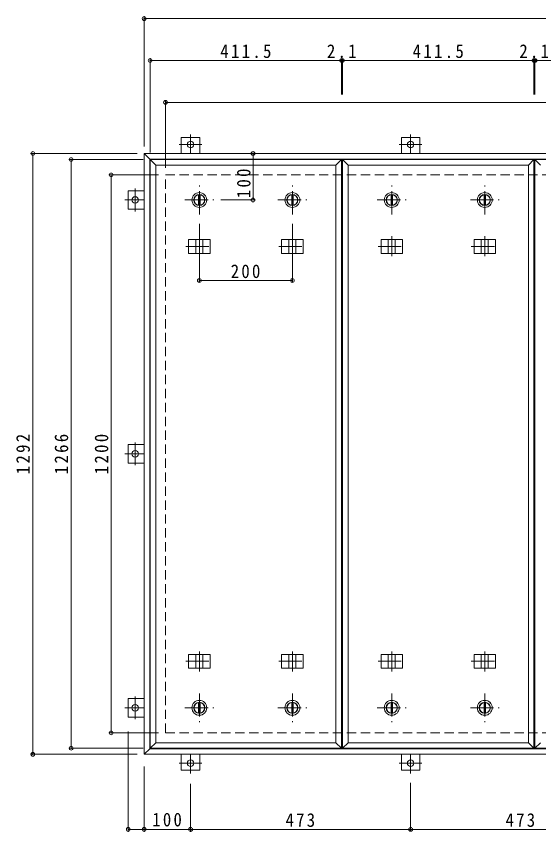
# Model space of a CAD drawing. Units: millimetres at full size, sheet at 1:10. Extents: x -2570 to 2484, y -1962 to 1502.
# Drawn here: x -2403 to -1280, y -282 to 1471 of the extents above; entities that cross this region are included whole.
import ezdxf

# ---------------------------------------------------------------- set-up
doc = ezdxf.new("R2010")
doc.units = ezdxf.units.MM
doc.header["$LTSCALE"] = 10
doc.header["$PDMODE"] = 32
doc.header["$PDSIZE"] = 8
doc.linetypes.add('CHAIN1', pattern=[8, 5, -1, 1, -1])
doc.linetypes.add('DASHED2', pattern=[3, 2, -1])
for name, color, linetype, lineweight in [('0-1_躯体', 2, 'DASHED2', 9), ('0-2_仕上', 4, 'Continuous', 9), ('0-3_建具', 4, 'Continuous', 9), ('0-C', 2, 'Continuous', 9), ('0-E', 3, 'Continuous', 9), ('0-F', 7, 'Continuous', 9)]:
    doc.layers.add(name, color=color, linetype=linetype, lineweight=lineweight)
doc.styles.add('ＭＳ ゴシック', font='')
doc.styles.get('ＭＳ ゴシック').set_extended_font_data('MS Gothic')

msp = doc.modelspace()

# ---------------------------------------------------------------- linework, layer by layer
at = {"layer": '0-1_躯体'}
for p, q in [((-2082.1, 1130.07), (-82.1, 1130.07)), ((-2082.1, -69.93), (-2082.1, 1130.07)), ((-82.1, -69.93), (-2082.1, -69.93))]:
    msp.add_line(p, q, dxfattribs=at)
at = {"layer": '0-2_仕上'}
for p, q in [((-2115.1, 1163.07), (-2115.1, -102.93)), ((-1703.6, 1163.07), (-1703.6, -102.93)), ((-1701.48, 1163.07), (-1701.48, -102.93)), ((-1289.98, 1163.07), (-1289.98, -102.93)), ((-1287.85, 1163.07), (-1287.85, -102.93)), ((-2103.1, 1151.07), (-2103.1, -90.93)), ((-1715.6, 1151.07), (-1715.6, -90.93)), ((-1689.48, 1151.07), (-1689.48, -90.93)), ((-1301.98, 1151.07), (-1301.98, -90.93))]:
    msp.add_line(p, q, dxfattribs=at)
for points in [[(-2103.1, 1151.07), (-2115.1, 1163.07), (-1703.6, 1163.07)], [(-2103.1, 1151.07), (-1715.6, 1151.07), (-1703.6, 1163.07)], [(-1689.48, 1151.07), (-1701.48, 1163.07), (-1289.98, 1163.07)], [(-1689.48, 1151.07), (-1301.98, 1151.07), (-1289.98, 1163.07)], [(-1275.85, 1151.07), (-1287.85, 1163.07), (-876.35, 1163.07)], [(-2103.1, -90.93), (-2115.1, -102.93), (-1703.6, -102.93)], [(-2103.1, -90.93), (-1715.6, -90.93), (-1703.6, -102.93)], [(-1689.48, -90.93), (-1701.48, -102.93), (-1289.98, -102.93)], [(-1689.48, -90.93), (-1301.98, -90.93), (-1289.98, -102.93)], [(-1275.85, -90.93), (-1287.85, -102.93), (-876.35, -102.93)]]:
    msp.add_lwpolyline(points, dxfattribs=at)
at = {"layer": '0-3_建具', "color": 2}
for p, q in [((-2128.1, 1176.07), (-2116.1, 1164.07)), ((-2128.1, 1176.07), (-36.1, 1176.07)), ((-2128.1, -115.93), (-2128.1, 1176.07)), ((-2116.1, 1164.07), (-48.1, 1164.07)), ((-2116.1, -103.93), (-2116.1, 1164.07)), ((-2116.1, -103.93), (-2128.1, -115.93)), ((-48.1, -103.93), (-2116.1, -103.93)), ((-36.1, -115.93), (-2128.1, -115.93))]:
    msp.add_line(p, q, dxfattribs=at)
at = {"layer": '0-3_建具'}
for p, q in [((-2032.44, 991.07), (-2032.44, 961.07)), ((-2032.44, 991.07), (-1986.26, 991.07)), ((-2016.85, 991.07), (-2016.85, 961.07)), ((-2001.85, 991.07), (-2001.85, 961.07)), ((-1986.26, 991.07), (-1986.26, 961.07)), ((-1832.44, 991.07), (-1832.44, 961.07)), ((-1832.44, 991.07), (-1786.26, 991.07)), ((-1816.85, 991.07), (-1816.85, 961.07)), ((-1801.85, 991.07), (-1801.85, 961.07)), ((-1786.26, 991.07), (-1786.26, 961.07)), ((-1618.82, 991.07), (-1618.82, 961.07)), ((-1618.82, 991.07), (-1572.64, 991.07)), ((-1603.23, 991.07), (-1603.23, 961.07)), ((-1588.23, 991.07), (-1588.23, 961.07)), ((-1572.64, 991.07), (-1572.64, 961.07)), ((-1418.82, 991.07), (-1418.82, 961.07)), ((-1418.82, 991.07), (-1372.64, 991.07)), ((-1403.23, 991.07), (-1403.23, 961.07)), ((-1388.23, 991.07), (-1388.23, 961.07)), ((-1372.64, 991.07), (-1372.64, 961.07)), ((-2032.44, 961.07), (-1986.26, 961.07)), ((-1832.44, 961.07), (-1786.26, 961.07)), ((-1618.82, 961.07), (-1572.64, 961.07)), ((-1418.82, 961.07), (-1372.64, 961.07)), ((-2032.44, 69.07), (-2032.44, 99.07)), ((-2032.44, 99.07), (-1986.26, 99.07)), ((-2016.85, 69.07), (-2016.85, 99.07)), ((-2001.85, 69.07), (-2001.85, 99.07)), ((-1986.26, 69.07), (-1986.26, 99.07)), ((-1832.44, 69.07), (-1832.44, 99.07)), ((-1832.44, 99.07), (-1786.26, 99.07)), ((-1816.85, 69.07), (-1816.85, 99.07)), ((-1801.85, 69.07), (-1801.85, 99.07)), ((-1786.26, 69.07), (-1786.26, 99.07)), ((-1618.82, 69.07), (-1618.82, 99.07)), ((-1618.82, 99.07), (-1572.64, 99.07)), ((-1603.23, 69.07), (-1603.23, 99.07)), ((-1588.23, 69.07), (-1588.23, 99.07)), ((-1572.64, 69.07), (-1572.64, 99.07)), ((-1418.82, 69.07), (-1418.82, 99.07)), ((-1418.82, 99.07), (-1372.64, 99.07)), ((-1403.23, 69.07), (-1403.23, 99.07)), ((-1388.23, 69.07), (-1388.23, 99.07)), ((-1372.64, 69.07), (-1372.64, 99.07)), ((-2032.44, 69.07), (-1986.26, 69.07)), ((-1832.44, 69.07), (-1786.26, 69.07)), ((-1618.82, 69.07), (-1572.64, 69.07)), ((-1418.82, 69.07), (-1372.64, 69.07))]:
    msp.add_line(p, q, dxfattribs=at)
at = {"layer": '0-3_建具', "linetype": 'CHAIN1'}
for p, q in [((-2009.35, 998.18), (-2009.35, 954.95)), ((-1809.35, 998.18), (-1809.35, 954.95)), ((-1595.73, 998.18), (-1595.73, 954.95)), ((-1395.73, 998.18), (-1395.73, 954.95)), ((-2038.76, 976.07), (-1979.94, 976.07)), ((-1838.76, 976.07), (-1779.94, 976.07)), ((-1625.14, 976.07), (-1566.32, 976.07)), ((-1425.14, 976.07), (-1366.32, 976.07)), ((-2009.35, 61.95), (-2009.35, 105.19)), ((-1809.35, 61.95), (-1809.35, 105.19)), ((-1595.73, 61.95), (-1595.73, 105.19)), ((-1395.73, 61.95), (-1395.73, 105.19)), ((-2038.76, 84.07), (-1979.94, 84.07)), ((-1838.76, 84.07), (-1779.94, 84.07)), ((-1625.14, 84.07), (-1566.32, 84.07)), ((-1425.14, 84.07), (-1366.32, 84.07))]:
    msp.add_line(p, q, dxfattribs=at)
at = {"layer": '0-C', "linetype": 'CHAIN1'}
for p, q in [((-2009.35, 1045.07), (-2009.35, 1107.07)), ((-1809.35, 1045.07), (-1809.35, 1107.07)), ((-1595.73, 1045.07), (-1595.73, 1107.07)), ((-1395.73, 1045.07), (-1395.73, 1107.07)), ((-2040.35, 1076.07), (-1978.35, 1076.07)), ((-1840.35, 1076.07), (-1778.35, 1076.07)), ((-1626.73, 1076.07), (-1564.73, 1076.07)), ((-1426.73, 1076.07), (-1364.73, 1076.07)), ((-2009.35, 15.07), (-2009.35, -46.93)), ((-1809.35, 15.07), (-1809.35, -46.93)), ((-1595.73, 15.07), (-1595.73, -46.93)), ((-1395.73, 15.07), (-1395.73, -46.93)), ((-2040.35, -15.93), (-1978.35, -15.93)), ((-1840.35, -15.93), (-1778.35, -15.93)), ((-1626.73, -15.93), (-1564.73, -15.93)), ((-1426.73, -15.93), (-1364.73, -15.93))]:
    msp.add_line(p, q, dxfattribs=at)
at = {"layer": '0-C'}
for p, q in [((-2010.85, 1087.47), (-2010.85, 1064.67)), ((-2007.85, 1087.47), (-2007.85, 1064.67)), ((-1810.85, 1087.47), (-1810.85, 1064.67)), ((-1807.85, 1087.47), (-1807.85, 1064.67)), ((-1597.23, 1087.47), (-1597.23, 1064.67)), ((-1594.23, 1087.47), (-1594.23, 1064.67)), ((-1397.23, 1087.47), (-1397.23, 1064.67)), ((-1394.23, 1087.47), (-1394.23, 1064.67)), ((-2010.85, -27.33), (-2010.85, -4.53)), ((-2007.85, -27.33), (-2007.85, -4.53)), ((-1810.85, -27.33), (-1810.85, -4.53)), ((-1807.85, -27.33), (-1807.85, -4.53)), ((-1597.23, -27.33), (-1597.23, -4.53)), ((-1594.23, -27.33), (-1594.23, -4.53)), ((-1397.23, -27.33), (-1397.23, -4.53)), ((-1394.23, -27.33), (-1394.23, -4.53))]:
    msp.add_line(p, q, dxfattribs=at)
for centre, radius in [((-2009.35, 1076.07), 16), ((-2009.35, 1076.07), 12), ((-2009.35, 1076.07), 11.5), ((-1809.35, 1076.07), 16), ((-1809.35, 1076.07), 12), ((-1809.35, 1076.07), 11.5), ((-1595.73, 1076.07), 16), ((-1595.73, 1076.07), 12), ((-1595.73, 1076.07), 11.5), ((-1395.73, 1076.07), 16), ((-1395.73, 1076.07), 12), ((-1395.73, 1076.07), 11.5), ((-2009.35, -15.93), 16), ((-1809.35, -15.93), 16), ((-1595.73, -15.93), 16), ((-1395.73, -15.93), 16), ((-2009.35, -15.93), 12), ((-2009.35, -15.93), 11.5), ((-1809.35, -15.93), 12), ((-1809.35, -15.93), 11.5), ((-1595.73, -15.93), 12), ((-1595.73, -15.93), 11.5), ((-1395.73, -15.93), 12), ((-1395.73, -15.93), 11.5)]:
    msp.add_circle(centre, radius, dxfattribs=at)
at = {"layer": '0-E'}
for p, q in [((-2048.1, 1210.27), (-2008.1, 1210.27)), ((-2048.1, 1210.27), (-2048.1, 1176.07)), ((-2008.1, 1210.27), (-2008.1, 1176.07)), ((-1575.1, 1210.27), (-1535.1, 1210.27)), ((-1575.1, 1210.27), (-1575.1, 1176.07)), ((-1535.1, 1210.27), (-1535.1, 1176.07)), ((-2162.3, 1056.07), (-2162.3, 1096.07)), ((-2162.3, 1096.07), (-2128.1, 1096.07)), ((-2162.3, 1056.07), (-2128.1, 1056.07)), ((-2162.3, 510.07), (-2162.3, 550.07)), ((-2162.3, 550.07), (-2128.1, 550.07)), ((-2162.3, 510.07), (-2128.1, 510.07)), ((-2162.3, -35.93), (-2162.3, 4.07)), ((-2162.3, 4.07), (-2128.1, 4.07)), ((-2162.3, -35.93), (-2128.1, -35.93)), ((-2048.1, -150.13), (-2048.1, -115.93)), ((-2008.1, -150.13), (-2008.1, -115.93)), ((-1575.1, -150.13), (-1575.1, -115.93)), ((-1535.1, -150.13), (-1535.1, -115.93)), ((-2008.1, -150.13), (-2048.1, -150.13)), ((-1535.1, -150.13), (-1575.1, -150.13))]:
    msp.add_line(p, q, dxfattribs=at)
at = {"layer": '0-E', "linetype": 'CHAIN1'}
for p, q in [((-2028.1, 1217.24), (-2028.1, 1176.07)), ((-1555.1, 1217.24), (-1555.1, 1176.07)), ((-2003.72, 1195.27), (-2052.48, 1195.27)), ((-1530.72, 1195.27), (-1579.48, 1195.27)), ((-2147.3, 1100.44), (-2147.3, 1051.69)), ((-2169.27, 1076.07), (-2128.1, 1076.07)), ((-2147.3, 554.44), (-2147.3, 505.69)), ((-2169.27, 530.07), (-2128.1, 530.07)), ((-2147.3, 8.44), (-2147.3, -40.31)), ((-2169.27, -15.93), (-2128.1, -15.93)), ((-2028.1, -157.11), (-2028.1, -115.93)), ((-1555.1, -157.11), (-1555.1, -115.93)), ((-2052.48, -135.13), (-2003.72, -135.13)), ((-1579.48, -135.13), (-1530.72, -135.13))]:
    msp.add_line(p, q, dxfattribs=at)
at = {"layer": '0-E'}
for centre in [(-2028.1, 1195.27), (-1555.1, 1195.27), (-2147.3, 1076.07), (-2147.3, 530.07), (-2147.3, -15.93), (-2028.1, -135.13), (-1555.1, -135.13)]:
    msp.add_circle(centre, 7, dxfattribs=at)
at = {"layer": '0-F'}
for p, q in [((-2128.1, 1191.07), (-2128.1, 1471.07)), ((-2128.1, 1466.07), (-36.1, 1466.07)), ((-2115.1, 1178.07), (-2115.1, 1381.07)), ((-2115.1, 1376.07), (-1703.6, 1376.07)), ((-1703.6, 1379.07), (-1703.6, 1303.02)), ((-1703.6, 1376.07), (-1701.48, 1376.07)), ((-1701.48, 1379.07), (-1701.48, 1303.02)), ((-1701.48, 1376.07), (-1289.98, 1376.07)), ((-1289.98, 1379.07), (-1289.98, 1303.02)), ((-1289.98, 1376.07), (-1287.85, 1376.07)), ((-1287.85, 1379.07), (-1287.85, 1303.02)), ((-1287.85, 1376.07), (-876.35, 1376.07)), ((-2082.1, 1145.07), (-2082.1, 1291.07)), ((-2082.1, 1286.07), (-82.1, 1286.07)), ((-2143.1, 1176.07), (-2372.36, 1176.07)), ((-2367.36, -115.93), (-2367.36, 1176.07)), ((-1894, 1176.07), (-1894, 1076.07)), ((-2130.1, 1163.07), (-2289.9, 1163.07)), ((-2284.9, -102.93), (-2284.9, 1163.07)), ((-2097.1, 1130.07), (-2203.73, 1130.07)), ((-2198.73, -69.93), (-2198.73, 1130.07)), ((-1891, 1076.07), (-1963.17, 1076.07)), ((-2009.35, 899.77), (-2009.35, 1025.07)), ((-1809.35, 899.77), (-1809.35, 1025.07)), ((-2009.35, 902.77), (-1809.35, 902.77)), ((-2097.1, -69.93), (-2203.73, -69.93)), ((-2162.3, -282.3), (-2162.3, -67.14)), ((-2130.1, -102.93), (-2289.9, -102.93)), ((-2143.1, -115.93), (-2372.36, -115.93)), ((-2128.1, -142.14), (-2128.1, -282.3)), ((-2028.1, -179.44), (-2028.1, -282.3)), ((-1555.1, -280.3), (-1555.1, -177.11)), ((-2162.3, -277.3), (-2128.1, -277.3)), ((-2128.1, -277.3), (-2028.1, -277.3)), ((-2028.1, -277.3), (-1555.1, -277.3)), ((-1555.1, -277.3), (-1082.1, -277.3))]:
    msp.add_line(p, q, dxfattribs=at)
for p in [(-2128.1, 1466.07), (-2115.1, 1376.07), (-1703.6, 1376.07), (-1701.48, 1376.07), (-1289.98, 1376.07), (-1287.85, 1376.07), (-2082.1, 1286.07), (-2367.36, 1176.07), (-1894, 1176.07), (-2284.9, 1163.07), (-2198.73, 1130.07), (-1894, 1076.07), (-2009.35, 902.77), (-1809.35, 902.77), (-2198.73, -69.93), (-2284.9, -102.93), (-2367.36, -115.93), (-2162.3, -277.3), (-2128.1, -277.3), (-2028.1, -277.3), (-1555.1, -277.3)]:
    msp.add_point(p, dxfattribs=at)

# ---------------------------------------------------------------- texts
at = {"layer": '0-F', "color": 2, "char_height": 29.33, "attachment_point": 7, "style": 'ＭＳ ゴシック'}
for s, insert in [('\\T1.28;\\W0.9;411.5', (-1964.35, 1381.07)), ('\\T1.27;\\W0.9;2.1', (-1735.04, 1381.07)), ('\\T1.28;\\W0.9;411.5', (-1550.73, 1381.07)), ('\\T1.27;\\W0.9;2.1', (-1321.41, 1381.07)), ('\\T1.27;\\W0.9;200', (-1941.85, 907.77)), ('\\T1.27;\\W0.9;100', (-2110.6, -271.3)), ('\\T1.27;\\W0.9;473', (-1824.1, -272.3)), ('\\T1.27;\\W0.9;473', (-1351.1, -272.3))]:
    msp.add_mtext(s, dxfattribs=dict(at, insert=insert))
at = {"layer": '0-F', "color": 2, "char_height": 29.33, "attachment_point": 7, "rotation": 90, "style": 'ＭＳ ゴシック'}
for s, insert in [('\\T1.27;\\W0.9;100', (-1899, 1080.08)), ('\\T1.28;\\W0.9;1292', (-2373.36, 486.32)), ('\\T1.28;\\W0.9;1266', (-2290.9, 486.32)), ('\\T1.28;\\W0.9;1200', (-2204.73, 486.32))]:
    msp.add_mtext(s, dxfattribs=dict(at, insert=insert))

doc.saveas('drawing.dxf')
